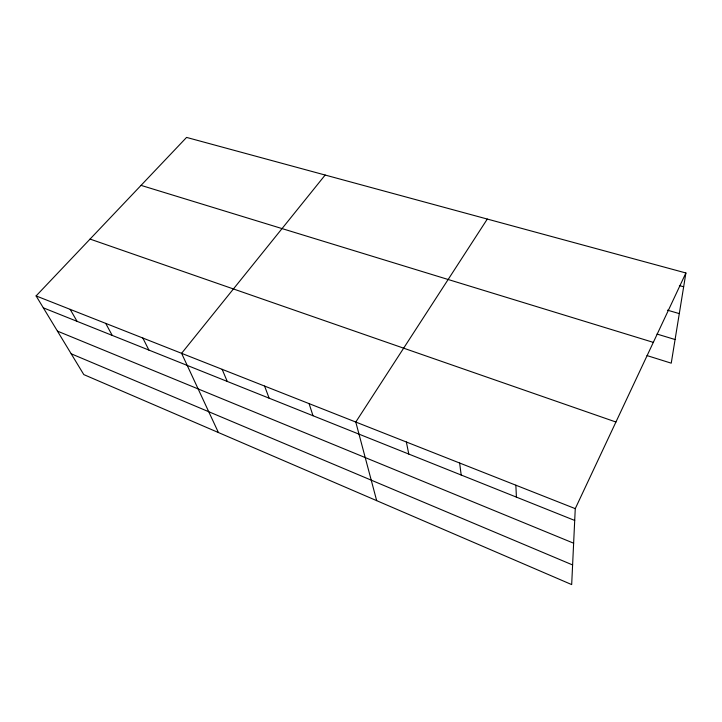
<?xml version="1.0" encoding="UTF-8"?>
<svg xmlns="http://www.w3.org/2000/svg" width="722" height="722" viewBox="0 0 722 722"><rect width="100%" height="100%" fill="white"/><g stroke="black" fill="none" stroke-linecap="round" stroke-linejoin="round"><path stroke-width="1.08" d="M685.9 272.979L575.263 508.64L571.68 584.585L83.797 374.592L36.1 295.921L186.574 137.415L685.9 272.979L671.243 363.175L647.02 355.585M487.296 219.064L355.784 422.045L376.676 500.653M325.162 175.04L181.592 353.32L218.414 432.541M679.393 285.596L683.662 286.778M667.471 310.171L679.303 313.61M657.02 334.069L675.088 339.53M141.034 185.374L653.32 342.372M90.06 239.081L615.929 422.018M36.1 295.921L575.263 508.64M43.32 307.834L574.703 520.445M57.444 331.118L573.629 543.197M71.18 353.789L572.6 564.947M70.178 309.359L77.055 321.335M105.719 323.384L112.217 335.396M142.821 338.022L148.903 350.08M222.141 369.312L227.24 381.424M264.595 386.062L269.125 398.183M309.088 403.625L312.996 415.737M406.36 441.999L408.778 454.057M459.643 463.019L461.178 475.022M515.86 485.202L516.411 497.115"/></g></svg>
